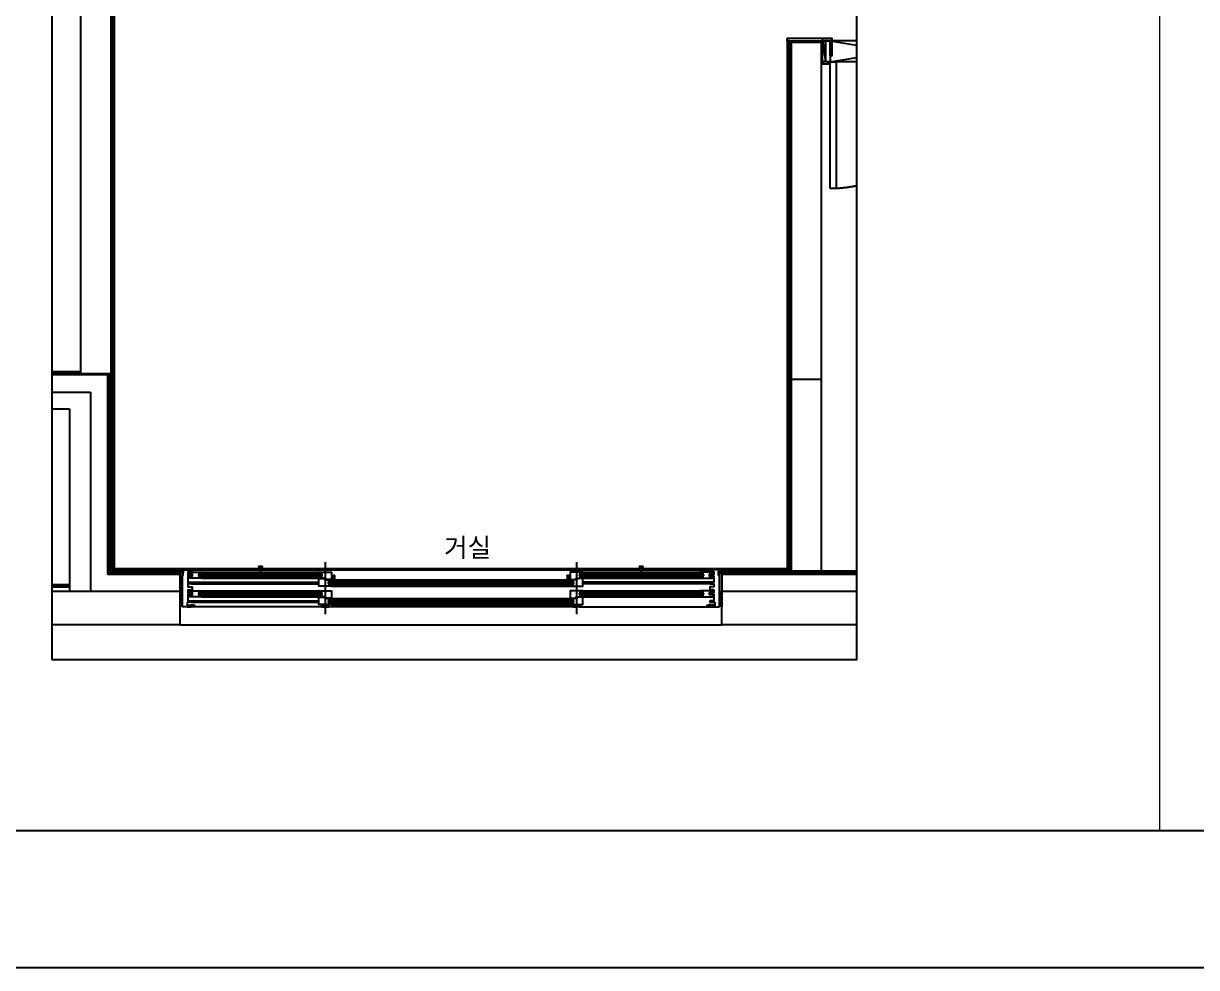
# Model space of a CAD drawing. Header units: millimetres. Extents: x -33000 to 294000, y 0 to 42408.
# Drawn here: x 91656 to 99450, y 0 to 6273 of the extents above; entities that cross this region are included whole.
import ezdxf
from ezdxf.enums import TextEntityAlignment as Align

# ---------------------------------------------------------------- set-up
doc = ezdxf.new("R2010")
doc.units = ezdxf.units.MM
doc.header["$LTSCALE"] = 50
doc.linetypes.add('DASHDOTX2', pattern=[2, 1, -0.5, 0, -0.5])
doc.layers.add('arch', color=8, linetype='Continuous')
doc.layers.add('실명', color=9, linetype='Continuous')
doc.layers.add('cloud', color=7, linetype='Continuous', true_color=0xb3ef8f, plot=False)
doc.styles.add('FORTELINE', font='malgun.ttf')

msp = doc.modelspace()

# ---------------------------------------------------------------- hatches: boundary and pattern name
at = {"layer": 'arch'}
h = msp.add_hatch(color=256, dxfattribs=at)
h.dxf.hatch_style = 1
h.paths.add_polyline_path([(93218.6, 2667.8), (93243.6, 2667.8), (93231.1, 2642.8)])
h = msp.add_hatch(color=256, dxfattribs=at)
h.dxf.hatch_style = 1
h.paths.add_polyline_path([(95747.9, 2667.8), (95772.9, 2667.8), (95760.4, 2642.8)])

# ---------------------------------------------------------------- linework, layer by layer
at = {"layer": 'arch', "linetype": 'ByBlock', "lineweight": 5}
msp.add_line((99203.9, 9579.2), (99203.9, 909.2), dxfattribs=at)
at = {"layer": 'arch'}
for p, q in [((92035.7, 6537.8), (92035.7, 3947.8)), ((92235.7, 6537.8), (92235.7, 3947.8)), ((92245.7, 6527.8), (92245.7, 2642.8)), ((92260.7, 2642.8), (92260.7, 6527.8)), ((96965.7, 6172.8), (96727.7, 6172.8)), ((96727.7, 6172.8), (96727.7, 6157.8)), ((96727.7, 6157.8), (96965.7, 6157.8)), ((96745.7, 6157.8), (96730.7, 6157.8)), ((96730.7, 6157.8), (96730.7, 2642.8)), ((96745.7, 2642.8), (96745.7, 6157.8)), ((96965.7, 6157.8), (96965.7, 6172.8)), ((96755.7, 6147.8), (96755.7, 3907.8)), ((96955.7, 6147.8), (96755.7, 6147.8)), ((96955.7, 6147.8), (96955.7, 3907.8)), ((92035.7, 3957.8), (91846.5, 3957.8)), ((92035.7, 3947.8), (91846.5, 3947.8)), ((92215.7, 3937.8), (91846.5, 3937.8)), ((92035.7, 3947.8), (92235.7, 3947.8)), ((92215.7, 2612.8), (92215.7, 3937.8)), ((92225.7, 2622.8), (92225.7, 3947.8)), ((92235.7, 2632.8), (92235.7, 3947.8)), ((96955.7, 3907.8), (96755.7, 3907.8)), ((96755.7, 3907.8), (96755.7, 2632.8)), ((96955.7, 3907.8), (96955.7, 2632.8)), ((91846.5, 3822.8), (92100.7, 3822.8)), ((92100.7, 3822.8), (92100.7, 3712.8)), ((91846.5, 3712.8), (91960.7, 3712.8)), ((91960.7, 3712.8), (91960.7, 2497.8)), ((92100.7, 3712.8), (92100.7, 2497.8)), ((92260.7, 2642.8), (92260.7, 2651.8)), ((92260.7, 2651.8), (96730.7, 2651.8)), ((93660.7, 2692.8), (93660.7, 2347.8)), ((95330.7, 2692.8), (95330.7, 2347.8)), ((96730.7, 2651.8), (96730.7, 2642.8)), ((92695.7, 2612.8), (92215.7, 2612.8)), ((92695.7, 2622.8), (92225.7, 2622.8)), ((92695.7, 2632.8), (92235.7, 2632.8)), ((92245.7, 2642.8), (92260.7, 2642.8)), ((96730.7, 2642.8), (92260.7, 2642.8)), ((92695.7, 2642.8), (92695.7, 2632.8)), ((92716.7, 2632.8), (92695.7, 2632.8)), ((92695.7, 2623.3), (92695.7, 2397.8)), ((92716.7, 2623.3), (92695.7, 2623.3)), ((92710.7, 2642.8), (92774.7, 2642.8)), ((92710.7, 2632.8), (92710.7, 2642.8)), ((92710.7, 2632.8), (92716.7, 2632.8)), ((92710.7, 2623.3), (92710.7, 2397.8)), ((92710.7, 2397.8), (92710.7, 2604.8)), ((92716.7, 2604.8), (92710.7, 2604.8)), ((92716.7, 2632.8), (92716.7, 2623.3)), ((92716.7, 2604.8), (92716.7, 2632.8)), ((92774.7, 2630.8), (92748.7, 2630.8)), ((92755.7, 2615.8), (92755.7, 2627.3)), ((92774.7, 2642.8), (96216.7, 2642.8)), ((92775.7, 2641.8), (92775.7, 2631.8)), ((92832, 2595.8), (92832, 2617.8)), ((92832, 2617.8), (93630.2, 2617.8)), ((92832, 2611.8), (93630.2, 2611.8)), ((92832, 2601.8), (93630.2, 2601.8)), ((92832, 2595.8), (93630.2, 2595.8)), ((92838.7, 2620.3), (92841.3, 2617.8)), ((92838.7, 2593.2), (92841.3, 2595.8)), ((92839.7, 2627.8), (93618.7, 2627.8)), ((92839.7, 2586.8), (93618.7, 2586.8)), ((92842, 2601.8), (92842, 2611.8)), ((93231.1, 2642.8), (93231.1, 2617.8)), ((93620.2, 2620.3), (93617.7, 2617.8)), ((93620.2, 2593.2), (93617.7, 2595.8)), ((93618.7, 2627.8), (93702.7, 2627.8)), ((93620.2, 2626.8), (93618.7, 2626.8)), ((93618.7, 2587.8), (93620.2, 2587.8)), ((93662.4, 2586.8), (93618.7, 2586.8)), ((93620.2, 2620.3), (93620.2, 2626.8)), ((93620.2, 2601.8), (93620.2, 2611.8)), ((93620.2, 2587.8), (93620.2, 2594.3)), ((93625.2, 2619.8), (93620.7, 2619.8)), ((93620.7, 2594.8), (93625.2, 2594.8)), ((93636.7, 2622.8), (93621.7, 2622.8)), ((93621.7, 2622.8), (93621.7, 2621.8)), ((93621.7, 2592.8), (93621.7, 2591.8)), ((93621.7, 2591.8), (93636.7, 2591.8)), ((93622.2, 2621.3), (93625.2, 2621.3)), ((93625.2, 2593.3), (93622.2, 2593.3)), ((93625.2, 2621.3), (93625.2, 2619.8)), ((93625.2, 2594.8), (93625.2, 2593.3)), ((93630.2, 2595.8), (93630.2, 2617.8)), ((93637.2, 2611.6), (93637.2, 2622.3)), ((93637.2, 2592.3), (93637.2, 2602)), ((93640.5, 2609.4), (93637.5, 2611.1)), ((93637.5, 2602.4), (93640.5, 2604.1)), ((93640.7, 2604.6), (93640.7, 2609)), ((93657.7, 2579.7), (93657.7, 2579.8)), ((93658.2, 2580.3), (93666.7, 2581.3)), ((93666.7, 2578.3), (93658.2, 2579.2)), ((93666.7, 2582.7), (93662.4, 2586.8)), ((93666.7, 2581.3), (93666.7, 2582.7)), ((93702.7, 2578.3), (93666.7, 2578.3)), ((93702.7, 2575.8), (95288.7, 2575.8)), ((93703.2, 2627.3), (93703.2, 2578.8)), ((93714.1, 2602.3), (93715.4, 2602.3)), ((93721.7, 2583.1), (93714.1, 2582.8)), ((93715.4, 2605.2), (93715.4, 2585.1)), ((93715.4, 2585.1), (93715.4, 2582.8)), ((93715.4, 2585.1), (93717.7, 2585.1)), ((93721.7, 2606.2), (93716.4, 2606.2)), ((93719.6, 2586.6), (93722.5, 2605)), ((93722.7, 2605.2), (93722.7, 2584.1)), ((95268.8, 2605.2), (95268.8, 2584.1)), ((95271.9, 2586.6), (95269, 2605)), ((95269.7, 2583.1), (95277.4, 2582.8)), ((95269.8, 2606.2), (95275.1, 2606.2)), ((95276, 2585.1), (95273.7, 2585.1)), ((95276.1, 2605.2), (95276, 2585.1)), ((95276, 2585.1), (95276, 2582.8)), ((95277.4, 2602.3), (95276.1, 2602.3)), ((95288.2, 2627.3), (95288.2, 2578.8)), ((95372.7, 2627.8), (95288.7, 2627.8)), ((95288.7, 2578.3), (95324.7, 2578.3)), ((95324.7, 2582.7), (95329.1, 2586.8)), ((95324.7, 2581.3), (95324.7, 2582.7)), ((95333.3, 2580.3), (95324.7, 2581.3)), ((95324.7, 2578.3), (95333.3, 2579.2)), ((95329.1, 2586.8), (95372.7, 2586.8)), ((95333.7, 2579.7), (95333.7, 2579.8)), ((95350.7, 2604.6), (95350.7, 2609)), ((95351, 2609.4), (95354, 2611.1)), ((95354, 2602.4), (95351, 2604.1)), ((95354.2, 2611.6), (95354.2, 2622.3)), ((95354.2, 2592.3), (95354.2, 2602)), ((95354.7, 2622.8), (95369.7, 2622.8)), ((95369.7, 2591.8), (95354.7, 2591.8)), ((95361.2, 2595.8), (95361.2, 2617.8)), ((95361.2, 2617.8), (96159.5, 2617.8)), ((95361.2, 2611.8), (96159.5, 2611.8)), ((95361.2, 2601.8), (96159.5, 2601.8)), ((95361.2, 2595.8), (96159.5, 2595.8)), ((95369.2, 2621.3), (95366.2, 2621.3)), ((95366.2, 2621.3), (95366.2, 2619.8)), ((95366.2, 2619.8), (95370.7, 2619.8)), ((95370.7, 2594.8), (95366.2, 2594.8)), ((95366.2, 2594.8), (95366.2, 2593.3)), ((95366.2, 2593.3), (95369.2, 2593.3)), ((95369.7, 2622.8), (95369.7, 2621.8)), ((95369.7, 2592.8), (95369.7, 2591.8)), ((95371.2, 2620.3), (95371.2, 2626.8)), ((95371.2, 2626.8), (95372.7, 2626.8)), ((95371.2, 2620.3), (95373.8, 2617.8)), ((95371.2, 2601.8), (95371.2, 2611.8)), ((95371.2, 2593.2), (95373.8, 2595.8)), ((95371.2, 2587.8), (95371.2, 2594.3)), ((95372.7, 2587.8), (95371.2, 2587.8)), ((95372.7, 2627.8), (96151.7, 2627.8)), ((95372.7, 2586.8), (96151.7, 2586.8)), ((95760.4, 2642.8), (95760.4, 2617.8)), ((96149.5, 2601.8), (96149.5, 2611.8)), ((96152.7, 2620.3), (96150.2, 2617.8)), ((96152.7, 2593.2), (96150.2, 2595.8)), ((96159.5, 2595.8), (96159.5, 2617.8)), ((96215.7, 2641.8), (96215.7, 2631.8)), ((96280.7, 2642.8), (96216.7, 2642.8)), ((96216.7, 2630.8), (96242.7, 2630.8)), ((96235.7, 2615.8), (96235.7, 2627.3)), ((96274.7, 2632.8), (96295.7, 2632.8)), ((96274.7, 2632.8), (96274.7, 2623.3)), ((96280.7, 2632.8), (96274.7, 2632.8)), ((96274.7, 2604.8), (96274.7, 2632.8)), ((96274.7, 2623.3), (96295.7, 2623.3)), ((96274.7, 2604.8), (96280.7, 2604.8)), ((96280.7, 2632.8), (96280.7, 2642.8)), ((96280.7, 2623.3), (96280.7, 2397.8)), ((96280.7, 2397.8), (96280.7, 2604.8)), ((96295.7, 2642.8), (96295.7, 2632.8)), ((97191, 2632.8), (96295.7, 2632.8)), ((96295.7, 2623.3), (96295.7, 2397.8)), ((97191, 2622.8), (96295.7, 2622.8)), ((97191, 2612.8), (96295.7, 2612.8)), ((96730.7, 2642.8), (96745.7, 2642.8)), ((91960.7, 2542.8), (91846.5, 2542.8)), ((91960.7, 2538.3), (91846.5, 2538.3)), ((91960.7, 2527.8), (91846.5, 2527.8)), ((92695.7, 2497.8), (91846.5, 2497.8)), ((92695.7, 2497.8), (92695.7, 2277.8)), ((92747.7, 2508.3), (92747.7, 2489.8)), ((92748.7, 2509.3), (92774.7, 2509.3)), ((92772.2, 2560.3), (93618.2, 2560.3)), ((92772.2, 2550.3), (93618.2, 2550.3)), ((92832, 2472.3), (92832, 2494.3)), ((92832, 2494.3), (93630.2, 2494.3)), ((92838.7, 2496.8), (92841.3, 2494.3)), ((92839.7, 2504.3), (93618.7, 2504.3)), ((93620.2, 2496.8), (93617.7, 2494.3)), ((93618.7, 2504.3), (93702.7, 2504.3)), ((93620.2, 2503.3), (93618.7, 2503.3)), ((93620.2, 2496.8), (93620.2, 2503.3)), ((93625.2, 2496.3), (93620.7, 2496.3)), ((93636.7, 2499.3), (93621.7, 2499.3)), ((93621.7, 2499.3), (93621.7, 2498.3)), ((93622.2, 2497.8), (93625.2, 2497.8)), ((93625.2, 2497.8), (93625.2, 2496.3)), ((93630.2, 2472.3), (93630.2, 2494.3)), ((93637.2, 2488.1), (93637.2, 2498.8)), ((93691.2, 2544.3), (93691.2, 2566.3)), ((93691.2, 2566.3), (95300.2, 2566.3)), ((93691.2, 2560.3), (95300.2, 2560.3)), ((93691.2, 2550.3), (95300.2, 2550.3)), ((93691.2, 2544.3), (95300.2, 2544.3)), ((93701.2, 2568.8), (93703.8, 2566.3)), ((93701.2, 2550.3), (93701.2, 2560.3)), ((93701.2, 2541.7), (93703.8, 2544.3)), ((93702.7, 2534.8), (95288.7, 2534.8)), ((93703.2, 2503.8), (93703.2, 2455.3)), ((95290.2, 2568.8), (95287.7, 2566.3)), ((95290.2, 2541.7), (95287.7, 2544.3)), ((95288.2, 2503.8), (95288.2, 2455.3)), ((95372.7, 2504.3), (95288.7, 2504.3)), ((95290.2, 2550.3), (95290.2, 2560.3)), ((95300.2, 2544.3), (95300.2, 2566.3)), ((95354.2, 2488.1), (95354.2, 2498.8)), ((95354.7, 2499.3), (95369.7, 2499.3)), ((95361.2, 2472.3), (95361.2, 2494.3)), ((95361.2, 2494.3), (96159.5, 2494.3)), ((95369.2, 2497.8), (95366.2, 2497.8)), ((95366.2, 2497.8), (95366.2, 2496.3)), ((95366.2, 2496.3), (95370.7, 2496.3)), ((95369.7, 2499.3), (95369.7, 2498.3)), ((95371.2, 2496.8), (95371.2, 2503.3)), ((95371.2, 2503.3), (95372.7, 2503.3)), ((95371.2, 2496.8), (95373.8, 2494.3)), ((95372.7, 2504.3), (96151.7, 2504.3)), ((96219.2, 2560.3), (95373.2, 2560.3)), ((96219.2, 2550.3), (95373.2, 2550.3)), ((96152.7, 2496.8), (96150.2, 2494.3)), ((96159.5, 2472.3), (96159.5, 2494.3)), ((96242.7, 2509.3), (96216.7, 2509.3)), ((96243.7, 2508.3), (96243.7, 2489.8)), ((97191, 2497.8), (96295.7, 2497.8)), ((96295.7, 2277.8), (96295.7, 2497.8)), ((92742.7, 2425.8), (92742.7, 2406.8)), ((92772.2, 2426.8), (92743.7, 2426.8)), ((92747.7, 2477.8), (92747.7, 2437.8)), ((92748.7, 2488.8), (92772.2, 2488.8)), ((92772.2, 2478.8), (92748.7, 2478.8)), ((92748.7, 2436.8), (92772.2, 2436.8)), ((92772.2, 2436.8), (93618.2, 2436.8)), ((92772.2, 2426.8), (93618.2, 2426.8)), ((92772.7, 2488.3), (92772.7, 2487.7)), ((92772.7, 2479.9), (92772.7, 2479.3)), ((92772.7, 2436.3), (92772.7, 2435.7)), ((92772.7, 2427.9), (92772.7, 2427.3)), ((92832, 2488.3), (93630.2, 2488.3)), ((92832, 2478.3), (93630.2, 2478.3)), ((92832, 2472.3), (93630.2, 2472.3)), ((92838.7, 2469.7), (92841.3, 2472.3)), ((92839.7, 2463.3), (93618.7, 2463.3)), ((92842, 2478.3), (92842, 2488.3)), ((93620.2, 2469.7), (93617.7, 2472.3)), ((93618.7, 2464.3), (93620.2, 2464.3)), ((93662.4, 2463.3), (93618.7, 2463.3)), ((93620.2, 2478.3), (93620.2, 2488.3)), ((93620.2, 2464.3), (93620.2, 2470.8)), ((93620.7, 2471.3), (93625.2, 2471.3)), ((93621.7, 2469.3), (93621.7, 2468.3)), ((93621.7, 2468.3), (93636.7, 2468.3)), ((93625.2, 2469.8), (93622.2, 2469.8)), ((93625.2, 2471.3), (93625.2, 2469.8)), ((93637.2, 2468.8), (93637.2, 2478.5)), ((93640.5, 2485.9), (93637.5, 2487.6)), ((93637.5, 2478.9), (93640.5, 2480.6)), ((93640.7, 2481.1), (93640.7, 2485.5)), ((93657.7, 2456.2), (93657.7, 2456.3)), ((93658.2, 2456.8), (93666.7, 2457.8)), ((93666.7, 2454.8), (93658.2, 2455.7)), ((93666.7, 2459.2), (93662.4, 2463.3)), ((93666.7, 2457.8), (93666.7, 2459.2)), ((93702.7, 2454.8), (93666.7, 2454.8)), ((93691.2, 2420.8), (93691.2, 2442.8)), ((93691.2, 2442.8), (95300.2, 2442.8)), ((93691.2, 2436.8), (95300.2, 2436.8)), ((93691.2, 2426.8), (95300.2, 2426.8)), ((93691.2, 2420.8), (95300.2, 2420.8)), ((93701.2, 2445.3), (93703.8, 2442.8)), ((93701.2, 2426.8), (93701.2, 2436.8)), ((93701.2, 2418.2), (93703.8, 2420.8)), ((93702.7, 2452.3), (95288.7, 2452.3)), ((95290.2, 2445.3), (95287.7, 2442.8)), ((95290.2, 2418.2), (95287.7, 2420.8)), ((95288.7, 2454.8), (95324.7, 2454.8)), ((95290.2, 2426.8), (95290.2, 2436.8)), ((95300.2, 2420.8), (95300.2, 2442.8)), ((95324.7, 2459.2), (95329.1, 2463.3)), ((95324.7, 2457.8), (95324.7, 2459.2)), ((95333.3, 2456.8), (95324.7, 2457.8)), ((95324.7, 2454.8), (95333.3, 2455.7)), ((95329.1, 2463.3), (95372.7, 2463.3)), ((95333.7, 2456.2), (95333.7, 2456.3)), ((95350.7, 2481.1), (95350.7, 2485.5)), ((95351, 2485.9), (95354, 2487.6)), ((95354, 2478.9), (95351, 2480.6)), ((95354.2, 2468.8), (95354.2, 2478.5)), ((95369.7, 2468.3), (95354.7, 2468.3)), ((95361.2, 2488.3), (96159.5, 2488.3)), ((95361.2, 2478.3), (96159.5, 2478.3)), ((95361.2, 2472.3), (96159.5, 2472.3)), ((95370.7, 2471.3), (95366.2, 2471.3)), ((95366.2, 2471.3), (95366.2, 2469.8)), ((95366.2, 2469.8), (95369.2, 2469.8)), ((95369.7, 2469.3), (95369.7, 2468.3)), ((95371.2, 2478.3), (95371.2, 2488.3)), ((95371.2, 2469.7), (95373.8, 2472.3)), ((95371.2, 2464.3), (95371.2, 2470.8)), ((95372.7, 2464.3), (95371.2, 2464.3)), ((95372.7, 2463.3), (96151.7, 2463.3)), ((96149.5, 2478.3), (96149.5, 2488.3)), ((96152.7, 2469.7), (96150.2, 2472.3)), ((96218.7, 2488.3), (96218.7, 2487.7)), ((96218.7, 2479.9), (96218.7, 2479.3)), ((96218.7, 2436.3), (96218.7, 2435.7)), ((96218.7, 2427.9), (96218.7, 2427.3)), ((96242.7, 2488.8), (96219.2, 2488.8)), ((96219.2, 2478.8), (96242.7, 2478.8)), ((96242.7, 2436.8), (96219.2, 2436.8)), ((96219.2, 2426.8), (96247.7, 2426.8)), ((96243.7, 2477.8), (96243.7, 2437.8)), ((96248.7, 2425.8), (96248.7, 2406.8)), ((92768.7, 2397.8), (92710.7, 2397.8)), ((92743.7, 2405.8), (92768.7, 2405.8)), ((92746.7, 2407.3), (92746.7, 2409.3)), ((92747.2, 2409.8), (92749.2, 2409.8)), ((92769.2, 2406.8), (92747.2, 2406.8)), ((92747.2, 2396.8), (92769.2, 2396.8)), ((92785.7, 2395.8), (92747.2, 2395.8)), ((92749.2, 2409), (92747.7, 2409)), ((92747.7, 2409), (92747.7, 2407.8)), ((92747.7, 2407.8), (92769.2, 2407.8)), ((92749.2, 2409.8), (92749.2, 2409)), ((92769.7, 2408.3), (92769.7, 2409.3)), ((92769.7, 2397.3), (92769.7, 2406.3)), ((92769.7, 2404.8), (92769.7, 2398.8)), ((92770.2, 2409.8), (92783.7, 2409.8)), ((92784.7, 2408.8), (92784.7, 2403.3)), ((92792.2, 2405.8), (92784.7, 2405.8)), ((92784.7, 2401.3), (92784.7, 2396.8)), ((92784.7, 2396.8), (92785.7, 2396.8)), ((92785.2, 2402.8), (92791.7, 2402.8)), ((92791.7, 2401.8), (92785.2, 2401.8)), ((93645, 2395.8), (92788.7, 2395.8)), ((92791.7, 2396.8), (92792.2, 2396.8)), ((92792.2, 2395.8), (92791.7, 2395.8)), ((92792.2, 2403.3), (92792.2, 2407.3)), ((92792.2, 2396.8), (92792.2, 2401.3)), ((92793.2, 2407.3), (92793.2, 2396.8)), ((93637.7, 2407.3), (93637.7, 2396.8)), ((93638.7, 2403.3), (93638.7, 2407.3)), ((93646.2, 2405.8), (93638.7, 2405.8)), ((93638.7, 2396.8), (93638.7, 2401.3)), ((93639.2, 2396.8), (93638.7, 2396.8)), ((93638.7, 2395.8), (93639.2, 2395.8)), ((93645.7, 2402.8), (93639.2, 2402.8)), ((93639.2, 2401.8), (93645.7, 2401.8)), ((93646.2, 2396.8), (93645.2, 2396.8)), ((93645.2, 2395.8), (93683.7, 2395.8)), ((93646.2, 2408.8), (93646.2, 2403.3)), ((93646.2, 2401.3), (93646.2, 2396.8)), ((93660.7, 2409.8), (93647.2, 2409.8)), ((93661.2, 2408.3), (93661.2, 2409.3)), ((93661.2, 2397.3), (93661.2, 2406.3)), ((95330.3, 2397.8), (93661.2, 2397.8)), ((93683.2, 2407.8), (93661.7, 2407.8)), ((93661.7, 2406.8), (93683.7, 2406.8)), ((93683.7, 2396.8), (93661.7, 2396.8)), ((93683.7, 2409.8), (93681.7, 2409.8)), ((93681.7, 2409.8), (93681.7, 2409)), ((93681.7, 2409), (93683.2, 2409)), ((93683.2, 2409), (93683.2, 2407.8)), ((93684.2, 2407.3), (93684.2, 2409.3)), ((93702.7, 2411.3), (95288.7, 2411.3)), ((95307.3, 2407.3), (95307.3, 2409.3)), ((95307.8, 2409.8), (95309.8, 2409.8)), ((95329.8, 2406.8), (95307.8, 2406.8)), ((95307.8, 2396.8), (95329.8, 2396.8)), ((95346.3, 2395.8), (95307.8, 2395.8)), ((95309.8, 2409), (95308.3, 2409)), ((95308.3, 2409), (95308.3, 2407.8)), ((95308.3, 2407.8), (95329.8, 2407.8)), ((95309.8, 2409.8), (95309.8, 2409)), ((95330.3, 2408.3), (95330.3, 2409.3)), ((95330.3, 2397.3), (95330.3, 2406.3)), ((95330.8, 2409.8), (95344.3, 2409.8)), ((95345.3, 2408.8), (95345.3, 2403.3)), ((95345.3, 2405.8), (95352.8, 2405.8)), ((95345.3, 2401.3), (95345.3, 2396.8)), ((95345.3, 2396.8), (95346.3, 2396.8)), ((95345.8, 2402.8), (95352.3, 2402.8)), ((95352.3, 2401.8), (95345.8, 2401.8)), ((95346.5, 2395.8), (96202.7, 2395.8)), ((95352.3, 2396.8), (95352.8, 2396.8)), ((95352.8, 2395.8), (95352.3, 2395.8)), ((95352.8, 2403.3), (95352.8, 2407.3)), ((95352.8, 2396.8), (95352.8, 2401.3)), ((95353.8, 2407.3), (95353.8, 2396.8)), ((96198.2, 2407.3), (96198.2, 2396.8)), ((96199.2, 2403.3), (96199.2, 2407.3)), ((96199.2, 2405.8), (96206.7, 2405.8)), ((96199.2, 2396.8), (96199.2, 2401.3)), ((96199.7, 2396.8), (96199.2, 2396.8)), ((96199.2, 2395.8), (96199.7, 2395.8)), ((96206.2, 2402.8), (96199.7, 2402.8)), ((96199.7, 2401.8), (96206.2, 2401.8)), ((96206.7, 2396.8), (96205.7, 2396.8)), ((96205.7, 2395.8), (96244.2, 2395.8)), ((96206.7, 2408.8), (96206.7, 2403.3)), ((96206.7, 2401.3), (96206.7, 2396.8)), ((96221.2, 2409.8), (96207.7, 2409.8)), ((96221.7, 2408.3), (96221.7, 2409.3)), ((96221.7, 2397.3), (96221.7, 2406.3)), ((96221.7, 2404.8), (96221.7, 2398.8)), ((96243.7, 2407.8), (96222.2, 2407.8)), ((96222.2, 2406.8), (96244.2, 2406.8)), ((96244.2, 2396.8), (96222.2, 2396.8)), ((96247.7, 2405.8), (96222.7, 2405.8)), ((96222.7, 2397.8), (96280.7, 2397.8)), ((96244.2, 2409.8), (96242.2, 2409.8)), ((96242.2, 2409.8), (96242.2, 2409)), ((96242.2, 2409), (96243.7, 2409)), ((96243.7, 2409), (96243.7, 2407.8)), ((96244.7, 2407.3), (96244.7, 2409.3)), ((92695.7, 2277.8), (91846.5, 2277.8)), ((92695.7, 2277.8), (96295.7, 2277.8)), ((97191, 2277.8), (96295.7, 2277.8))]:
    msp.add_line(p, q, dxfattribs=at)
for points in [[(91846.5, 7979.2), (97191, 7979.2), (97191, 2043.8), (91846.5, 2043.8)], [(97015.7, 6017.8), (96985.7, 6017.8), (96985.7, 6157.8), (97015.7, 6157.8)], [(96965.7, 6005.8), (97005.7, 6005.8), (97005.7, 6017.8), (96965.7, 6017.8)], [(93243.6, 2667.8), (93231.1, 2642.8), (93218.6, 2667.8)], [(95772.9, 2667.8), (95760.4, 2642.8), (95747.9, 2667.8)]]:
    msp.add_lwpolyline(points, close=True, dxfattribs=at)
at = {"layer": 'arch', "linetype": 'Continuous', "ltscale": 4}
for points in [[(96965.7, 6157.8), (96965.7, 6175.8), (97025.7, 6175.8), (97025.7, 6157.8)], [(97015.7, 5177.8), (97015.7, 6017.8), (97055.7, 6017.8), (97055.7, 5177.8)]]:
    msp.add_lwpolyline(points, close=True, dxfattribs=at)
at = {"layer": 'arch'}
for points in [[(96965.7, 6157.8), (96985.7, 6157.8), (96985.7, 6017.8), (96965.7, 6017.8), (96965.7, 6157.8), (96985.7, 6017.8)], [(97015.7, 6157.8), (97020.7, 6157.8), (97020.7, 6152.8), (97025.7, 6152.8), (97025.7, 6057.8), (97015.7, 6057.8), (97015.7, 6157.8)], [(97191, 6157.8), (97015.7, 6157.8), (97191, 6128.6)], [(97191, 6017.8), (97015.7, 6017.8), (97191, 6047)], [(92756.2, 2627.8), (92840.2, 2627.8)], [(92840.2, 2586.8), (92756.2, 2586.8)], [(93703.2, 2606.2), (93714.1, 2602.3), (93714.1, 2582.8), (93705.8, 2581.4)], [(93703.2, 2579.3), (93705.8, 2579.3), (93705.8, 2601.9), (93703.2, 2601.9)], [(95288.2, 2606.2), (95277.4, 2602.3), (95277.4, 2582.8), (95285.6, 2581.4)], [(95288.2, 2579.3), (95285.6, 2579.3), (95285.6, 2601.9), (95288.2, 2601.9)], [(96235.2, 2627.8), (96151.2, 2627.8)], [(96151.2, 2586.8), (96235.2, 2586.8)], [(92756.2, 2504.3), (92840.2, 2504.3)], [(96235.2, 2504.3), (96151.2, 2504.3)], [(92840.2, 2463.3), (92756.2, 2463.3)], [(96151.2, 2463.3), (96235.2, 2463.3)]]:
    msp.add_lwpolyline(points, dxfattribs=at)
for points in [[(92747.7, 2629.8), (92747.7, 2613.3, 0.414214), (92748.7, 2612.3)], [(92748.7, 2602.3, 0.414214), (92747.7, 2601.3), (92747.7, 2561.3)], [(92748.7, 2612.3), (92772.2, 2612.3, -0.414214), (92772.7, 2611.8), (92772.7, 2611.2, 0.341999), (92773.5, 2610.2, -0.774597), (92773.5, 2604.4, 0.341999), (92772.7, 2603.4), (92772.7, 2602.8, -0.414214), (92772.2, 2602.3), (92748.7, 2602.3)], [(92755.7, 2626.8), (92755.7, 2627.3, -0.414214), (92756.2, 2627.8)], [(92756.2, 2615.3, -0.414214), (92755.7, 2615.8)], [(92755.7, 2587.3), (92755.7, 2598.8, -0.414214), (92756.2, 2599.3)], [(92756.2, 2586.8, -0.414214), (92755.7, 2587.3)], [(92756.2, 2599.3), (92777, 2599.3, 0.414214), (92778, 2600.3), (92778, 2614.3, 0.414214), (92777, 2615.3), (92756.2, 2615.3)], [(92838.7, 2626.8), (92838.7, 2620.3, -0.414214), (92838.2, 2619.8), (92833.7, 2619.8), (92833.7, 2621.3), (92836.7, 2621.3, 0.414214), (92837.2, 2621.8), (92837.2, 2622.8), (92822.2, 2622.8, 0.414214), (92821.7, 2622.3), (92821.7, 2612.1, -0.269143), (92821.5, 2611.6), (92818.5, 2609.9, 0.269143), (92818.2, 2609.5), (92818.2, 2605.1, 0.269143), (92818.5, 2604.6), (92821.5, 2602.9, -0.269143), (92821.7, 2602.5), (92821.7, 2592.3, 0.414214), (92822.2, 2591.8), (92837.2, 2591.8), (92837.2, 2592.8, 0.414214), (92836.7, 2593.3), (92833.7, 2593.3), (92833.7, 2594.8), (92838.2, 2594.8, -0.414214), (92838.7, 2594.3), (92838.7, 2587.8)], [(92840.2, 2627.8, -0.414214), (92840.7, 2627.3, -0.414214), (92840.2, 2626.8), (92838.7, 2626.8)], [(92838.7, 2587.8), (92840.2, 2587.8, -1), (92840.2, 2586.8)], [(93701.2, 2542.3), (93701.2, 2535.8), (93702.7, 2535.8, -1), (93702.7, 2534.8), (93618.7, 2534.8, -0.414214), (93618.2, 2535.3), (93618.2, 2583.8, -0.414214), (93618.7, 2584.3), (93654.7, 2584.3), (93663.3, 2583.3, -0.382193), (93663.7, 2582.8), (93663.7, 2582.7, -0.382131), (93663.3, 2582.2), (93654.7, 2581.3), (93654.7, 2579.8), (93659.2, 2575.8), (93702.7, 2575.8, -0.414214), (93703.2, 2575.3, -0.414214), (93702.7, 2574.8), (93701.2, 2574.8), (93701.2, 2568.3)], [(95290.2, 2542.3), (95290.2, 2535.8), (95288.7, 2535.8, 1), (95288.7, 2534.8), (95372.7, 2534.8, 0.414214), (95373.2, 2535.3), (95373.2, 2583.8, 0.414214), (95372.7, 2584.3), (95336.7, 2584.3), (95328.2, 2583.3, 0.382193), (95327.7, 2582.8), (95327.7, 2582.7, 0.382131), (95328.2, 2582.2), (95336.7, 2581.3), (95336.7, 2579.8), (95332.2, 2575.8), (95288.7, 2575.8, 0.414214), (95288.2, 2575.3, 0.414214), (95288.7, 2574.8), (95290.2, 2574.8), (95290.2, 2568.3)], [(96151.2, 2627.8, 0.414214), (96150.7, 2627.3, 0.414214), (96151.2, 2626.8), (96152.7, 2626.8)], [(96152.7, 2587.8), (96151.2, 2587.8, 1), (96151.2, 2586.8)], [(96152.7, 2626.8), (96152.7, 2620.3, 0.414214), (96153.2, 2619.8), (96157.7, 2619.8), (96157.7, 2621.3), (96154.7, 2621.3, -0.414214), (96154.2, 2621.8), (96154.2, 2622.8), (96169.2, 2622.8, -0.414214), (96169.7, 2622.3), (96169.7, 2612.1, 0.269143), (96170, 2611.6), (96173, 2609.9, -0.269143), (96173.2, 2609.5), (96173.2, 2605.1, -0.269143), (96173, 2604.6), (96170, 2602.9, 0.269143), (96169.7, 2602.5), (96169.7, 2592.3, -0.414214), (96169.2, 2591.8), (96154.2, 2591.8), (96154.2, 2592.8, -0.414214), (96154.7, 2593.3), (96157.7, 2593.3), (96157.7, 2594.8), (96153.2, 2594.8, 0.414214), (96152.7, 2594.3), (96152.7, 2587.8)], [(96235.2, 2599.3), (96214.4, 2599.3, -0.414214), (96213.4, 2600.3), (96213.4, 2614.3, -0.414214), (96214.4, 2615.3), (96235.2, 2615.3)], [(96242.7, 2612.3), (96219.2, 2612.3, 0.414214), (96218.7, 2611.8), (96218.7, 2611.2, -0.341999), (96218, 2610.2, 0.774597), (96218, 2604.4, -0.341999), (96218.7, 2603.4), (96218.7, 2602.8, 0.414214), (96219.2, 2602.3), (96242.7, 2602.3)], [(96235.7, 2626.8), (96235.7, 2627.3, 0.414214), (96235.2, 2627.8)], [(96235.2, 2615.3, 0.414214), (96235.7, 2615.8)], [(96235.7, 2587.3), (96235.7, 2598.8, 0.414214), (96235.2, 2599.3)], [(96235.2, 2586.8, 0.414214), (96235.7, 2587.3)], [(96243.7, 2629.8), (96243.7, 2613.3, -0.414214), (96242.7, 2612.3)], [(96242.7, 2602.3, -0.414214), (96243.7, 2601.3), (96243.7, 2561.3)], [(92747.7, 2561.3, 0.414214), (92748.7, 2560.3)], [(92748.7, 2560.3), (92772.2, 2560.3, -0.414214), (92772.7, 2559.8), (92772.7, 2559.2, 0.341999), (92773.5, 2558.2, -0.774597), (92773.5, 2552.4, 0.341999), (92772.7, 2551.4), (92772.7, 2550.8, -0.414214), (92772.2, 2550.3), (92748.7, 2550.3, 0.414214), (92747.7, 2549.3), (92747.7, 2530.8, 0.414214), (92748.7, 2529.8)], [(92748.7, 2529.8), (92774.7, 2529.8, -0.414214), (92775.7, 2528.8), (92775.7, 2510.3)], [(92755.7, 2492.3), (92755.7, 2503.8, -0.414214), (92756.2, 2504.3)], [(92838.7, 2503.3), (92838.7, 2496.8, -0.414214), (92838.2, 2496.3), (92833.7, 2496.3), (92833.7, 2497.8), (92836.7, 2497.8, 0.414214), (92837.2, 2498.3), (92837.2, 2499.3), (92822.2, 2499.3, 0.414214), (92821.7, 2498.8), (92821.7, 2488.6, -0.269143), (92821.5, 2488.1), (92818.5, 2486.4, 0.269143), (92818.2, 2486), (92818.2, 2481.6, 0.269143), (92818.5, 2481.1), (92821.5, 2479.4, -0.269143), (92821.7, 2479), (92821.7, 2468.8, 0.414214), (92822.2, 2468.3), (92837.2, 2468.3), (92837.2, 2469.3, 0.414214), (92836.7, 2469.8), (92833.7, 2469.8), (92833.7, 2471.3), (92838.2, 2471.3, -0.414214), (92838.7, 2470.8), (92838.7, 2464.3)], [(92840.2, 2504.3, -0.414214), (92840.7, 2503.8, -0.414214), (92840.2, 2503.3), (92838.7, 2503.3)], [(93701.2, 2568.3, -0.414214), (93700.7, 2567.8), (93696.2, 2567.8), (93696.2, 2569.3), (93699.2, 2569.3, 0.414214), (93699.7, 2569.8), (93699.7, 2570.8), (93684.7, 2570.8, 0.414214), (93684.2, 2570.3), (93684.2, 2560.6, -0.269143), (93684, 2560.1), (93681, 2558.4, 0.269143), (93680.7, 2558), (93680.7, 2553.6, 0.269143), (93681, 2553.1), (93684, 2551.4, -0.269143), (93684.2, 2551), (93684.2, 2540.3, 0.414214), (93684.7, 2539.8), (93699.7, 2539.8), (93699.7, 2540.8, 0.414214), (93699.2, 2541.3), (93696.2, 2541.3), (93696.2, 2542.8), (93700.7, 2542.8, -0.414214), (93701.2, 2542.3)], [(95290.2, 2568.3, 0.414214), (95290.7, 2567.8), (95295.2, 2567.8), (95295.2, 2569.3), (95292.2, 2569.3, -0.414214), (95291.7, 2569.8), (95291.7, 2570.8), (95306.7, 2570.8, -0.414214), (95307.2, 2570.3), (95307.2, 2560.6, 0.269143), (95307.5, 2560.1), (95310.5, 2558.4, -0.269143), (95310.7, 2558), (95310.7, 2553.6, -0.269143), (95310.5, 2553.1), (95307.5, 2551.4, 0.269143), (95307.2, 2551), (95307.2, 2540.3, -0.414214), (95306.7, 2539.8), (95291.7, 2539.8), (95291.7, 2540.8, -0.414214), (95292.2, 2541.3), (95295.2, 2541.3), (95295.2, 2542.8), (95290.7, 2542.8, 0.414214), (95290.2, 2542.3)], [(96151.2, 2504.3, 0.414214), (96150.7, 2503.8, 0.414214), (96151.2, 2503.3), (96152.7, 2503.3)], [(96152.7, 2503.3), (96152.7, 2496.8, 0.414214), (96153.2, 2496.3), (96157.7, 2496.3), (96157.7, 2497.8), (96154.7, 2497.8, -0.414214), (96154.2, 2498.3), (96154.2, 2499.3), (96169.2, 2499.3, -0.414214), (96169.7, 2498.8), (96169.7, 2488.6, 0.269143), (96170, 2488.1), (96173, 2486.4, -0.269143), (96173.2, 2486), (96173.2, 2481.6, -0.269143), (96173, 2481.1), (96170, 2479.4, 0.269143), (96169.7, 2479), (96169.7, 2468.8, -0.414214), (96169.2, 2468.3), (96154.2, 2468.3), (96154.2, 2469.3, -0.414214), (96154.7, 2469.8), (96157.7, 2469.8), (96157.7, 2471.3), (96153.2, 2471.3, 0.414214), (96152.7, 2470.8), (96152.7, 2464.3)], [(96242.7, 2560.3), (96219.2, 2560.3, 0.414214), (96218.7, 2559.8), (96218.7, 2559.2, -0.341999), (96218, 2558.2, 0.774597), (96218, 2552.4, -0.341999), (96218.7, 2551.4), (96218.7, 2550.8, 0.414214), (96219.2, 2550.3), (96242.7, 2550.3, -0.414214), (96243.7, 2549.3), (96243.7, 2530.8, -0.414214), (96242.7, 2529.8)], [(96242.7, 2529.8), (96216.7, 2529.8, 0.414214), (96215.7, 2528.8), (96215.7, 2510.3)], [(96235.7, 2492.3), (96235.7, 2503.8, 0.414214), (96235.2, 2504.3)], [(96243.7, 2561.3, -0.414214), (96242.7, 2560.3)], [(92756.2, 2491.8, -0.414214), (92755.7, 2492.3)], [(92755.7, 2463.8), (92755.7, 2475.3, -0.414214), (92756.2, 2475.8)], [(92756.2, 2463.3, -0.414214), (92755.7, 2463.8)], [(92756.2, 2475.8), (92777, 2475.8, 0.414214), (92778, 2476.8), (92778, 2490.8, 0.414214), (92777, 2491.8), (92756.2, 2491.8)], [(92838.7, 2464.3), (92840.2, 2464.3, -1), (92840.2, 2463.3)], [(93701.2, 2418.8), (93701.2, 2412.3), (93702.7, 2412.3, -1), (93702.7, 2411.3), (93618.7, 2411.3, -0.414214), (93618.2, 2411.8), (93618.2, 2460.3, -0.414214), (93618.7, 2460.8), (93654.7, 2460.8), (93663.3, 2459.8, -0.382193), (93663.7, 2459.3), (93663.7, 2459.2, -0.382131), (93663.3, 2458.7), (93654.7, 2457.8), (93654.7, 2456.3), (93659.2, 2452.3), (93702.7, 2452.3, -0.414214), (93703.2, 2451.8, -0.414214), (93702.7, 2451.3), (93701.2, 2451.3), (93701.2, 2447.8), (93700.7, 2447.3), (93701.2, 2446.8), (93701.2, 2444.8, -0.414214), (93700.7, 2444.3), (93696.2, 2444.3), (93696.2, 2445.8), (93699.2, 2445.8, 0.414214), (93699.7, 2446.3), (93699.7, 2447.3), (93684.7, 2447.3, 0.414214), (93684.2, 2446.8), (93684.2, 2437.1, -0.269143), (93684, 2436.6), (93681, 2434.9, 0.269143), (93680.7, 2434.5), (93680.7, 2430.1, 0.269143), (93681, 2429.6), (93684, 2427.9, -0.269143), (93684.2, 2427.5), (93684.2, 2416.8, 0.414214), (93684.7, 2416.3), (93699.7, 2416.3), (93699.7, 2417.3, 0.414214), (93699.2, 2417.8), (93696.2, 2417.8), (93696.2, 2419.3), (93700.7, 2419.3, -0.414214), (93701.2, 2418.8)], [(95290.2, 2418.8), (95290.2, 2412.3), (95288.7, 2412.3, 1), (95288.7, 2411.3), (95372.7, 2411.3, 0.414214), (95373.2, 2411.8), (95373.2, 2460.3, 0.414214), (95372.7, 2460.8), (95336.7, 2460.8), (95328.2, 2459.8, 0.382193), (95327.7, 2459.3), (95327.7, 2459.2, 0.382131), (95328.2, 2458.7), (95336.7, 2457.8), (95336.7, 2456.3), (95332.2, 2452.3), (95288.7, 2452.3, 0.414214), (95288.2, 2451.8, 0.414214), (95288.7, 2451.3), (95290.2, 2451.3), (95290.2, 2447.8), (95290.7, 2447.3), (95290.2, 2446.8), (95290.2, 2444.8, 0.414214), (95290.7, 2444.3), (95295.2, 2444.3), (95295.2, 2445.8), (95292.2, 2445.8, -0.414214), (95291.7, 2446.3), (95291.7, 2447.3), (95306.7, 2447.3, -0.414214), (95307.2, 2446.8), (95307.2, 2437.1, 0.269143), (95307.5, 2436.6), (95310.5, 2434.9, -0.269143), (95310.7, 2434.5), (95310.7, 2430.1, -0.269143), (95310.5, 2429.6), (95307.5, 2427.9, 0.269143), (95307.2, 2427.5), (95307.2, 2416.8, -0.414214), (95306.7, 2416.3), (95291.7, 2416.3), (95291.7, 2417.3, -0.414214), (95292.2, 2417.8), (95295.2, 2417.8), (95295.2, 2419.3), (95290.7, 2419.3, 0.414214), (95290.2, 2418.8)], [(96152.7, 2464.3), (96151.2, 2464.3, 1), (96151.2, 2463.3)], [(96235.2, 2475.8), (96214.4, 2475.8, -0.414214), (96213.4, 2476.8), (96213.4, 2490.8, -0.414214), (96214.4, 2491.8), (96235.2, 2491.8)], [(96235.2, 2491.8, 0.414214), (96235.7, 2492.3)], [(96235.7, 2463.8), (96235.7, 2475.3, 0.414214), (96235.2, 2475.8)], [(96235.2, 2463.3, 0.414214), (96235.7, 2463.8)]]:
    msp.add_lwpolyline(points, format="xyb", dxfattribs=at)
for centre in [(92788.7, 2398.8), (93642.2, 2398.8), (95349.2, 2398.8), (96202.7, 2398.8)]:
    msp.add_circle(centre, 3, dxfattribs=at)
at = {"layer": 'arch', "linetype": 'DASHDOTX2', "ltscale": 5}
msp.add_arc((97015.7, 6017.8), 840, 270, 282.04487, dxfattribs=at)
at = {"layer": 'arch'}
for centre, radius, start, end in [((92748.7, 2629.8), 1, 90, 180), ((92774.7, 2641.8), 1, 0, 90), ((92774.7, 2631.8), 1, 270, 0), ((93618.7, 2627.3), 0.5, 90, 270), ((93618.7, 2587.3), 0.5, 90, 270), ((93620.7, 2620.3), 0.5, 180, 270), ((93620.7, 2594.3), 0.5, 90, 180), ((93622.2, 2621.8), 0.5, 180, 270), ((93622.2, 2592.8), 0.5, 90, 180), ((93636.7, 2622.3), 0.5, 0, 90), ((93636.7, 2592.3), 0.5, 270, 0), ((93637.7, 2611.6), 0.5, 180, 240.25512), ((93637.7, 2602), 0.5, 119.74488, 180), ((93640.2, 2609), 0.5, 0, 60.25512), ((93640.2, 2604.6), 0.5, 299.74488, 360), ((93658.2, 2579.8), 0.5, 96.34639, 180), ((93658.2, 2579.7), 0.5, 180, 263.66601), ((93702.7, 2627.3), 0.5, 0, 90), ((93702.7, 2578.8), 0.5, 270, 0), ((93716.4, 2605.2), 1, 90, 180.08577), ((93717.7, 2587), 1.88, 270, 348.88011), ((93721.5, 2605.2), 1, 351.06348, 90), ((93721.7, 2605.2), 1, 0, 90), ((93721.7, 2584.1), 1, 272.27755, 0), ((95269.8, 2605.2), 1, 90, 180), ((95269.8, 2584.1), 1, 180, 267.72245), ((95270, 2605.2), 1, 90, 188.93652), ((95273.7, 2587), 1.88, 191.11989, 270), ((95275.1, 2605.2), 1, 359.91423, 90), ((95288.7, 2627.3), 0.5, 90, 180), ((95288.7, 2578.8), 0.5, 180, 270), ((95333.2, 2579.8), 0.5, 0, 83.65361), ((95333.2, 2579.7), 0.5, 276.33399, 360), ((95351.2, 2609), 0.5, 119.74488, 180), ((95351.2, 2604.6), 0.5, 180, 240.25512), ((95353.7, 2611.6), 0.5, 299.74488, 0), ((95353.7, 2602), 0.5, 360, 60.25512), ((95354.7, 2622.3), 0.5, 90, 180), ((95354.7, 2592.3), 0.5, 180, 270), ((95369.2, 2621.8), 0.5, 270, 0), ((95369.2, 2592.8), 0.5, 0, 90), ((95370.7, 2620.3), 0.5, 270, 0), ((95370.7, 2594.3), 0.5, 0, 90), ((95372.7, 2627.3), 0.5, 270, 90), ((95372.7, 2587.3), 0.5, 270, 90), ((96216.7, 2641.8), 1, 90, 180), ((96216.7, 2631.8), 1, 180, 270), ((96242.7, 2629.8), 1, 0, 90), ((92748.7, 2508.3), 1, 90, 180), ((92774.7, 2510.3), 1, 270, 0), ((93618.7, 2503.8), 0.5, 90, 270), ((93620.7, 2496.8), 0.5, 180, 270), ((93622.2, 2498.3), 0.5, 180, 270), ((93636.7, 2498.8), 0.5, 0, 90), ((93702.7, 2503.8), 0.5, 0, 90), ((95288.7, 2503.8), 0.5, 90, 180), ((95354.7, 2498.8), 0.5, 90, 180), ((95369.2, 2498.3), 0.5, 270, 0), ((95370.7, 2496.8), 0.5, 270, 0), ((95372.7, 2503.8), 0.5, 270, 90), ((96216.7, 2510.3), 1, 180, 270), ((96242.7, 2508.3), 1, 0, 90), ((92743.7, 2425.8), 1, 90, 180), ((92748.7, 2489.8), 1, 180, 270), ((92748.7, 2477.8), 1, 90, 180), ((92748.7, 2437.8), 1, 180, 270), ((92772.2, 2488.3), 0.5, 0, 90), ((92772.2, 2479.3), 0.5, 269.9997, 0), ((92772.2, 2436.3), 0.5, 0, 90), ((92772.2, 2427.3), 0.5, 270, 0), ((92773.7, 2487.7), 1, 180, 255.52249), ((92773.7, 2479.9), 1, 104.47751, 180), ((92773.7, 2435.7), 1, 180, 255.52249), ((92773.7, 2427.9), 1, 104.47751, 180), ((92772.7, 2483.8), 3, 284.47751, 75.52249), ((92772.7, 2431.8), 3, 284.47751, 75.52249), ((93618.7, 2463.8), 0.5, 90, 270), ((93620.7, 2470.8), 0.5, 90, 180), ((93622.2, 2469.3), 0.5, 90, 180), ((93636.7, 2468.8), 0.5, 270, 0), ((93637.7, 2488.1), 0.5, 180, 240.25512), ((93637.7, 2478.5), 0.5, 119.74488, 180), ((93640.2, 2485.5), 0.5, 0, 60.25512), ((93640.2, 2481.1), 0.5, 299.74488, 360), ((93658.2, 2456.3), 0.5, 96.34639, 180), ((93658.2, 2456.2), 0.5, 180, 263.66601), ((93702.7, 2455.3), 0.5, 270, 0), ((95288.7, 2455.3), 0.5, 180, 270), ((95333.2, 2456.3), 0.5, 0, 83.65361), ((95333.2, 2456.2), 0.5, 276.33399, 360), ((95351.2, 2485.5), 0.5, 119.74488, 180), ((95351.2, 2481.1), 0.5, 180, 240.25512), ((95353.7, 2488.1), 0.5, 299.74488, 0), ((95353.7, 2478.5), 0.5, 360, 60.25512), ((95354.7, 2468.8), 0.5, 180, 270), ((95369.2, 2469.3), 0.5, 0, 90), ((95370.7, 2470.8), 0.5, 0, 90), ((95372.7, 2463.8), 0.5, 270, 90), ((96218.7, 2483.8), 3, 104.47751, 255.52249), ((96218.7, 2431.8), 3, 104.47751, 255.52249), ((96217.7, 2487.7), 1, 284.47751, 0), ((96217.7, 2479.9), 1, 0, 75.52249), ((96217.7, 2435.7), 1, 284.47751, 0), ((96217.7, 2427.9), 1, 0, 75.52249), ((96219.2, 2488.3), 0.5, 90, 180), ((96219.2, 2479.3), 0.5, 180, 270.0003), ((96219.2, 2436.3), 0.5, 90, 180), ((96219.2, 2427.3), 0.5, 180, 270), ((96242.7, 2489.8), 1, 270, 0), ((96242.7, 2477.8), 1, 0, 90), ((96242.7, 2437.8), 1, 270, 0), ((96247.7, 2425.8), 1, 0, 90), ((92743.7, 2406.8), 1, 180, 270), ((92747.2, 2409.3), 0.5, 90, 180), ((92747.2, 2407.3), 0.5, 180, 270), ((92747.2, 2396.3), 0.5, 90, 270), ((92768.7, 2404.8), 1, 0, 90), ((92768.7, 2398.8), 1, 270, 0), ((92769.2, 2408.3), 0.5, 270, 0), ((92769.2, 2406.3), 0.5, 0, 90), ((92769.2, 2397.3), 0.5, 270, 0), ((92770.2, 2409.3), 0.5, 90, 180), ((92783.7, 2408.8), 1, 0, 90), ((92785.2, 2403.3), 0.5, 180, 270), ((92785.2, 2401.3), 0.5, 90, 180), ((92785.7, 2396.3), 0.5, 270, 89.99996), ((92791.7, 2396.3), 0.5, 90, 270), ((92791.7, 2403.3), 0.5, 270, 0), ((92791.7, 2401.3), 0.5, 0, 90), ((92792.7, 2407.3), 0.5, 0, 180.00002), ((92792.2, 2396.8), 1, 270, 0), ((93638.2, 2407.3), 0.5, 0, 180.00002), ((93638.7, 2396.8), 1, 180, 270), ((93639.2, 2403.3), 0.5, 180, 270), ((93639.2, 2401.3), 0.5, 90, 180), ((93639.2, 2396.3), 0.5, 270, 90), ((93645.2, 2396.3), 0.5, 90, 270), ((93645.7, 2403.3), 0.5, 270, 0), ((93645.7, 2401.3), 0.5, 0, 90), ((93647.2, 2408.8), 1, 90, 180), ((93660.7, 2409.3), 0.5, 0, 90), ((93661.7, 2408.3), 0.5, 180, 270), ((93661.7, 2406.3), 0.5, 90, 180), ((93661.7, 2397.3), 0.5, 180, 270), ((93683.7, 2409.3), 0.5, 0, 90), ((93683.7, 2407.3), 0.5, 270, 0), ((93683.7, 2396.3), 0.5, 270, 89.99996), ((95307.8, 2409.3), 0.5, 90, 180), ((95307.8, 2407.3), 0.5, 180, 270), ((95307.8, 2396.3), 0.5, 90.00004, 270), ((95329.8, 2408.3), 0.5, 270, 0), ((95329.8, 2406.3), 0.5, 0, 90), ((95329.8, 2397.3), 0.5, 270, 0), ((95330.8, 2409.3), 0.5, 90, 180), ((95344.3, 2408.8), 1, 0, 90), ((95345.8, 2403.3), 0.5, 180, 270), ((95345.8, 2401.3), 0.5, 90, 180), ((95346.3, 2396.3), 0.5, 270, 90), ((95352.3, 2396.3), 0.5, 90, 270), ((95352.3, 2403.3), 0.5, 270, 0), ((95352.3, 2401.3), 0.5, 0, 90), ((95353.3, 2407.3), 0.5, 359.99998, 180), ((95352.8, 2396.8), 1, 270, 0), ((96198.7, 2407.3), 0.5, 359.99998, 180), ((96199.2, 2396.8), 1, 180, 270), ((96199.7, 2403.3), 0.5, 180, 270), ((96199.7, 2401.3), 0.5, 90, 180), ((96199.7, 2396.3), 0.5, 270, 90), ((96205.7, 2396.3), 0.5, 90.00004, 270), ((96206.2, 2403.3), 0.5, 270, 0), ((96206.2, 2401.3), 0.5, 0, 90), ((96207.7, 2408.8), 1, 90, 180), ((96221.2, 2409.3), 0.5, 0, 90), ((96222.2, 2408.3), 0.5, 180, 270), ((96222.2, 2406.3), 0.5, 90, 180), ((96222.7, 2404.8), 1, 90, 180), ((96222.7, 2398.8), 1, 180, 270), ((96222.2, 2397.3), 0.5, 180, 270), ((96244.2, 2409.3), 0.5, 0, 90), ((96244.2, 2407.3), 0.5, 270, 0), ((96244.2, 2396.3), 0.5, 270, 90), ((96247.7, 2406.8), 1, 270, 0)]:
    msp.add_arc(centre, radius, start, end, dxfattribs=at)
at = {"layer": 'cloud'}
msp.add_line((-33000, 0), (294000, 0), dxfattribs=at)
msp.add_lwpolyline([(85235, 28850), (121950, 28850), (121950, 909.2), (85235, 909.2)], close=True, dxfattribs=at)

# ---------------------------------------------------------------- texts
at = {"layer": '실명', "linetype": 'ByBlock', "style": 'FORTELINE'}
msp.add_text('거실', height=125, dxfattribs=at).set_placement((94606.4, 2790.8), align=Align.MIDDLE_CENTER)

doc.saveas('drawing.dxf')
